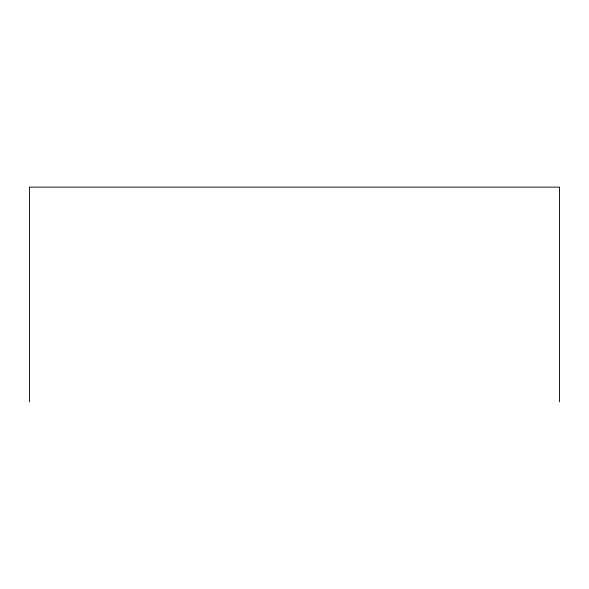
<?xml version="1.0" encoding="UTF-8"?>
<svg xmlns="http://www.w3.org/2000/svg" width="589" height="589" viewBox="0 0 589 589"><rect width="100%" height="100%" fill="white"/><g stroke="black" fill="none" stroke-linecap="round" stroke-linejoin="round"><path stroke-width="0.88" d="M559.55 401.875L559.55 187.125L29.45 187.125L29.45 401.875"/></g></svg>
